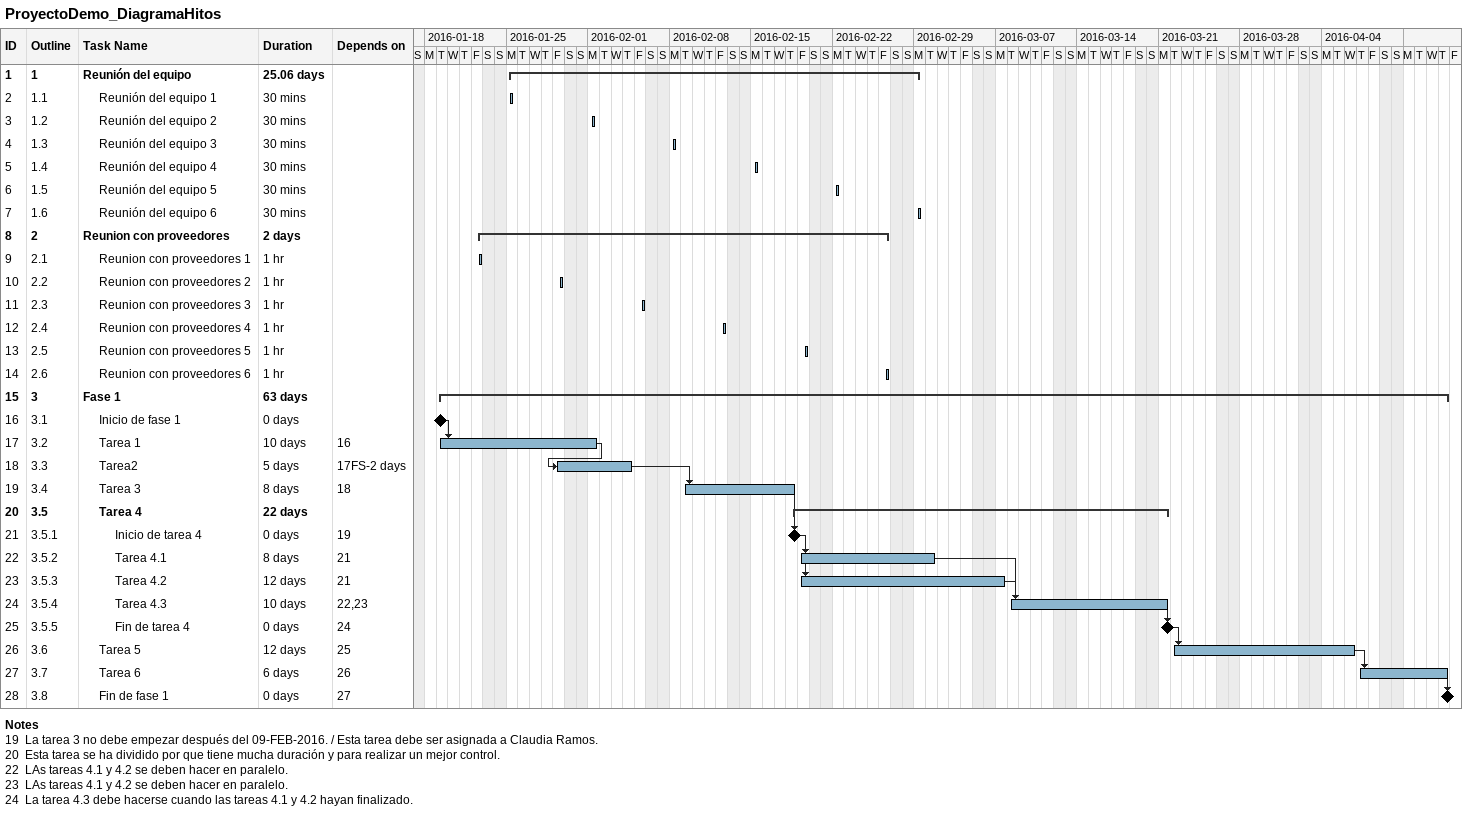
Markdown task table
ProyectoDemo_DiagramaHitos

| ID | WBS | Task | Duration | Start | Finish | Predecessors |
|---|---|---|---|---|---|---|
| 1 | 1 | **Reunión del equipo** | 25.06d | 2016-01-25 | 2016-02-29 |  |
| 2 | 1.1 | Reunión del equipo 1 | 30min | 2016-01-25 | 2016-01-25 |  |
| 3 | 1.2 | Reunión del equipo 2 | 30min | 2016-02-01 | 2016-02-01 |  |
| 4 | 1.3 | Reunión del equipo 3 | 30min | 2016-02-08 | 2016-02-08 |  |
| 5 | 1.4 | Reunión del equipo 4 | 30min | 2016-02-15 | 2016-02-15 |  |
| 6 | 1.5 | Reunión del equipo 5 | 30min | 2016-02-22 | 2016-02-22 |  |
| 7 | 1.6 | Reunión del equipo 6 | 30min | 2016-02-29 | 2016-02-29 |  |
| 8 | 2 | **Reunion con proveedores** | 2d | 2016-01-22 | 2016-02-26 |  |
| 9 | 2.1 | Reunion con proveedores 1 | 1h | 2016-01-22 | 2016-01-22 |  |
| 10 | 2.2 | Reunion con proveedores 2 | 1h | 2016-01-29 | 2016-01-29 |  |
| 11 | 2.3 | Reunion con proveedores 3 | 1h | 2016-02-05 | 2016-02-05 |  |
| 12 | 2.4 | Reunion con proveedores 4 | 1h | 2016-02-12 | 2016-02-12 |  |
| 13 | 2.5 | Reunion con proveedores 5 | 1h | 2016-02-19 | 2016-02-19 |  |
| 14 | 2.6 | Reunion con proveedores 6 | 1h | 2016-02-26 | 2016-02-26 |  |
| 15 | 3 | **Fase 1** | 63d | 2016-01-19 | 2016-04-14 |  |
| 16 | 3.1 | Inicio de fase 1 | 0d | 2016-01-19 | 2016-01-19 |  |
| 17 | 3.2 | Tarea 1 | 10d | 2016-01-19 | 2016-02-01 | 16 |
| 18 | 3.3 | Tarea2 | 5d | 2016-01-29 | 2016-02-04 | 17FS-2d |
| 19 | 3.4 | Tarea 3 | 8d | 2016-02-09 | 2016-02-18 | 18 |
| 20 | 3.5 | **Tarea 4** | 22d | 2016-02-18 | 2016-03-21 |  |
| 21 | 3.5.1 | Inicio de tarea 4 | 0d | 2016-02-18 | 2016-02-18 | 19 |
| 22 | 3.5.2 | Tarea 4.1 | 8d | 2016-02-19 | 2016-03-01 | 21 |
| 23 | 3.5.3 | Tarea 4.2 | 12d | 2016-02-19 | 2016-03-07 | 21 |
| 24 | 3.5.4 | Tarea 4.3 | 10d | 2016-03-08 | 2016-03-21 | 22, 23 |
| 25 | 3.5.5 | Fin de tarea 4 | 0d | 2016-03-21 | 2016-03-21 | 24 |
| 26 | 3.6 | Tarea 5 | 12d | 2016-03-22 | 2016-04-06 | 25 |
| 27 | 3.7 | Tarea 6 | 6d | 2016-04-07 | 2016-04-14 | 26 |
| 28 | 3.8 | Fin de fase 1 | 0d | 2016-04-14 | 2016-04-14 | 27 |

Notes
- 19: La tarea 3 no debe empezar después del 09-FEB-2016. / Esta tarea debe ser asignada a Claudia Ramos.
- 20: Esta tarea se ha dividido por que tiene mucha duración y para realizar un mejor control.
- 22: LAs tareas 4.1 y 4.2 se deben hacer en paralelo.
- 23: LAs tareas 4.1 y 4.2 se deben hacer en paralelo.
- 24: La tarea 4.3 debe hacerse cuando las tareas 4.1 y 4.2 hayan finalizado.
